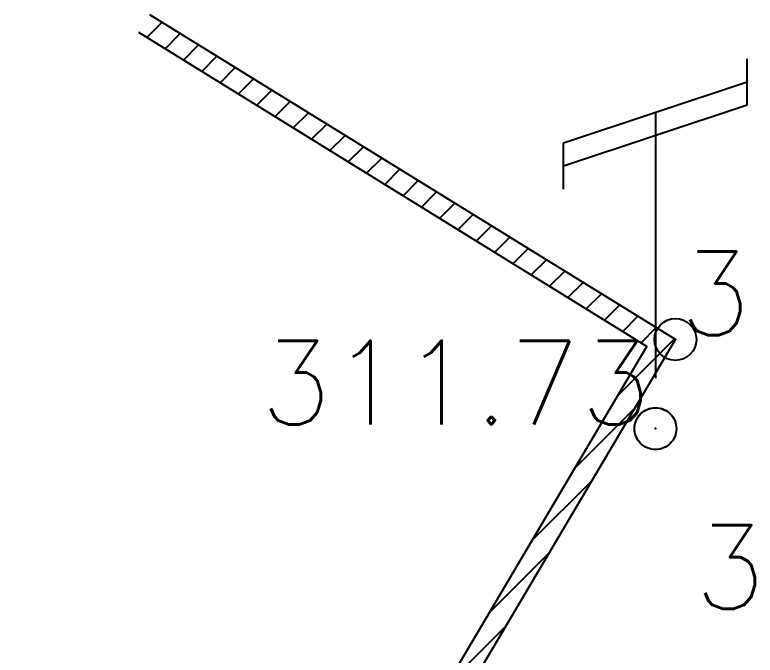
# Model space of a CAD drawing. Header units: millimetres. Extents: x 524954 to 526204, y 9523489 to 9524010.
# Drawn here: x 526057.97 to 526066.8, y 9523996.91 to 9524004.56 of the extents above; entities that cross this region are included whole.
import ezdxf
from ezdxf.enums import TextEntityAlignment as Align

# ---------------------------------------------------------------- set-up
doc = ezdxf.new("R2010")
doc.units = ezdxf.units.MM
doc.header["$PDMODE"] = 32
doc.header["$PDSIZE"] = 0.5
doc.linetypes.add('CACHE2', pattern=[4.7625, 3.175, -1.5875])
for name, color, linetype in [('Cloture', 7, 'Continuous'), ('Murs', 1, 'Continuous'), ('Réseau_Electrique', 1, 'CACHE2'), ('TopoAlt', 3, 'Continuous'), ('TOPOJIS', 7, 'Continuous')]:
    doc.layers.add(name, color=color, linetype=linetype)
doc.styles.add('Simplex 1.0', font='Simplex.shx', dxfattribs={"width": 0.99, "height": 1})

# ---------------------------------------------------------------- blocks, each defined once
blk = doc.blocks.new('TCPOINT M')
at = {"color": 0}
blk.add_point((0, 0), dxfattribs=at)
at = {"layer": 'TopoAlt', "style": 'Simplex 1.0', "width": 0.99}
blk.add_attdef('ALT', (0.15, 0.15), '', height=1, dxfattribs=at)
blk = doc.blocks.new('e004')
at = {"color": 0}
blk.add_line((0, 3.777478), (0, 0.25), dxfattribs=at)
for points in [[(-1.096503, 3.137365), (-1.096503, 3.412949), (1.096503, 4.142007), (1.096503, 4.417591)], [(-1.096503, 2.861781), (-1.096503, 3.137365), (1.096503, 3.866423), (1.096503, 4.142007)]]:
    blk.add_lwpolyline(points, dxfattribs=at)
blk.add_circle((0, 0), 0.25, dxfattribs=at)

msp = doc.modelspace()

# ---------------------------------------------------------------- hatches: boundary and pattern name
at = {"layer": 'Murs'}
h = msp.add_hatch(dxfattribs=at)
h.set_pattern_fill('_U', color=256, scale=0.25, angle=45, style=0, pattern_type=0)
h.set_pattern_definition([(45, (0, 0), (-0.1767766952966, 0.1767766952966), [])])
h.paths.add_polyline_path([(526058.1803, 9523987.7102), (526065.8504, 9524000.6839), (526059.5773, 9524004.5616), (526059.4458, 9524004.3489), (526065.5105, 9524000.6001), (526057.9651, 9523987.8375)])

# ---------------------------------------------------------------- linework, layer by layer
at = {"layer": 'Cloture', "elevation": 311.53, "flags": 128}
for points in [[(526058.1803, 9523987.7102), (526065.8504, 9524000.6839), (526059.5773, 9524004.5616)], [(526057.9651, 9523987.8375), (526065.5105, 9524000.6001), (526059.4458, 9524004.3489)]]:
    msp.add_lwpolyline(points, dxfattribs=at)

# ---------------------------------------------------------------- block references
at = {"layer": 'Réseau_Electrique'}
msp.add_blockref('e004', (526065.6121, 9523999.619, 311.73), dxfattribs=at)
at = {"layer": 'TOPOJIS'}
ref = msp.add_blockref('TCPOINT M', (526065.8504, 9524000.6839, 312.23), dxfattribs=at)
ref.add_attrib('ALT', '312.23', (526065.9004, 9524000.7339, 312.23), dxfattribs={"layer": 'TopoAlt', "height": 1, "style": 'Simplex 1.0', "width": 0.99})
ref = msp.add_blockref('TCPOINT M', (526065.6121, 9523999.619, 311.73), dxfattribs=at)
ref.add_attrib('ALT', '311.73', dxfattribs={"layer": 'TopoAlt', "height": 1, "style": 'Simplex 1.0', "width": 0.99}).set_placement((526065.5621, 9523999.669, 311.73), align=Align.RIGHT)
ref = msp.add_blockref('TCPOINT M', (526070.7944, 9523997.4158, 312.04), dxfattribs=at)
ref.add_attrib('ALT', '312.04', dxfattribs={"layer": 'TopoAlt', "height": 1, "style": 'Simplex 1.0', "width": 0.99}).set_placement((526070.7444, 9523997.4658, 312.04), align=Align.RIGHT)

doc.saveas('drawing.dxf')
